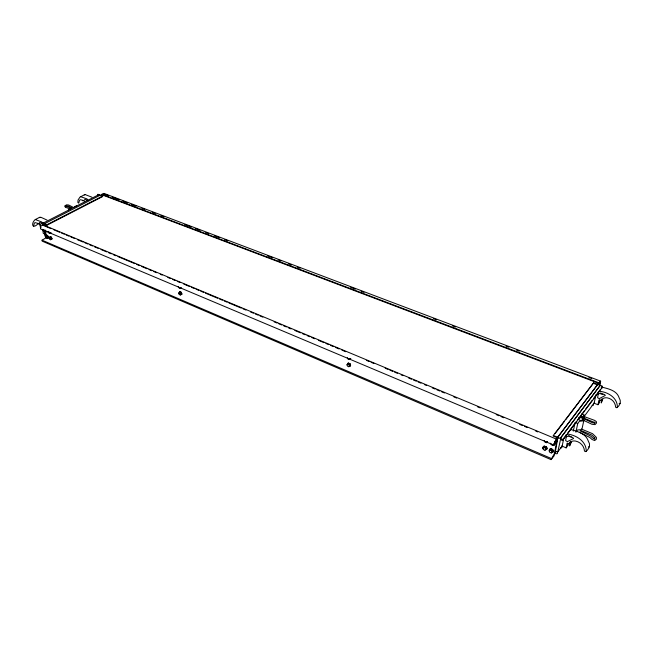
<?xml version="1.0" encoding="UTF-8"?>
<svg xmlns="http://www.w3.org/2000/svg" width="653" height="653" viewBox="0 0 653 653"><rect width="100%" height="100%" fill="white"/><g stroke="black" fill="none" stroke-linecap="round" stroke-linejoin="round"><path stroke-width="0.98" d="M599.764 384.209L600.352 381.825L599.07 383.466L101.909 194.782L101.86 194.308L104.007 193.402L600.646 381.14L599.617 385.041M557.131 441.322C552.544 446.766 554.144 442.897 556.568 439.159L42.559 224.656L40.208 226.06L40.649 229.032L554.071 445.215L556.666 442.105L554.438 453.574L551.042 459.622L42.192 241.153L42.045 240.182L45.841 237.929L44.861 229.734M347.502 364.545L348.294 362.978L350.139 363.762L350.62 365.68L348.939 366.211M347.649 364.415L347.69 363.484M350.473 365.811L349.992 363.892L348.147 363.109M43.098 223.595L41.678 221.938L35.278 219.539C31.042 222.828 31.76 230.313 38.429 223.432M556.936 451.639L555.711 451.558L555.246 450.684L555.556 451.427L557.784 451.925L560.617 439.028C562.135 438.685 562.274 442.31 562.584 439.428L553.328 435.445L553.213 436.033L557.817 437.951L555.099 453.198L553.866 456.169L551.042 459.622M562.494 440.522L602.327 387.327L602.229 386.045L593.634 382.797L553.328 435.445M43.286 229.407L43.531 231.023M601.797 386.429L602.327 387.327M543.378 446.497L543.059 447.632L543.614 448.725M549.426 450.333L549.614 449.362L550.61 448.709L551.818 448.897L552.911 449.688L553.279 451.754L551.336 452.962L549.712 452.268L549.124 450.799L550.805 449.15L552.43 449.844L553.018 451.321L552.373 452.178L551.785 450.701L550.161 450.007L549.124 450.799M549.548 450.17L549.736 449.199M554.772 443.844L554.87 443.354M554.993 443.191L554.797 444.179L553.793 444.832L552.577 444.652M563.743 438.375L561.898 447.338A1.257 0.89 35.1 0 1 560.576 447.77M561.866 445.991L566.127 447.876L567.13 443.06L568.82 443.762L570.338 442.293A8.162 5.804 34.1 0 1 575.497 441.053C580.427 441.975 584.231 446.146 584.492 451.133L585.749 451.647C588.99 449.215 591.006 444.962 588.386 441.33C586.043 433.625 577.758 431.535 570.983 429.576L569.889 430.629M567.661 443.795L567.62 445.126M573.293 431.119L575.122 422.467M583.194 420.875L579.374 421.332L577.742 423.519L575.889 432.18L577.521 429.984L580.99 429.674L582.109 428.433L583.994 419.797M583.235 418.875L584.068 415.047L581.464 414.01M565.612 419.822L593.634 382.797M596.009 394.649L594.099 403.228L597.936 404.729L599.723 402.297M598.981 384.095L599.43 382.07L557.711 437.167M597.936 404.729L598.989 400.036L600.613 400.664L602.115 399.187A7.722 5.746 31.9 0 1 607.119 397.832C611.861 398.55 615.51 402.55 615.648 407.309L616.856 407.766C619.926 405.521 621.599 401.513 619.256 398.15C617.109 390.739 609.086 388.984 602.621 387.302L601.544 388.355L601.176 387.825M582.207 419.708L591.969 424.279L595.063 424.621L596.564 422.94L596.311 421.552L594.565 420.352L584.721 416.777L584.174 418.263L595.087 422.646L594.728 422.083L594.303 423.136L594.81 422.997L592.377 422.728L582.509 418.116M586.206 451.354C586.606 441.501 576.379 435.167 567.62 434.074L566.518 435.127L566.135 434.563M617.305 407.472C617.909 398.044 608.025 391.996 599.617 391.318L598.213 392.249M44.657 230.313L46.118 231.839L46.412 231.056M46.077 234.941L45.922 235.349L44.73 234.509L44.143 230.55M45.906 235.97L45.612 236.745L47.065 238.263L48.232 237.031L47.653 235.88L46.779 235.513L45.906 235.97L46.779 236.345L47.065 238.263M46.477 236.288L46.779 235.513M48.991 231.317L48.118 231.774L48.706 232.933L49.587 233.301L49.889 232.517M49.065 238.214L50.232 236.974L51.114 237.349L51.693 238.5L51.391 239.276L50.518 239.741L49.644 239.365L49.065 238.214L50.232 236.974M50.518 239.741L51.693 238.5M599.87 399.677L599.307 402.191L599.732 401.726M33.613 226.101L34.291 223.244L35.033 222.616L38.192 223.457A5.738 3.118 60.1 0 1 40.951 227.056M43 223.514C41.955 224.379 41.335 222.208 43.155 223.097L98.938 194.61L102.619 196.088L102.668 196.561L46.959 225.22L44.494 224.199M43.204 223.122L46.885 224.73L102.619 196.088M83.184 200.667L82.4 200.691M46.29 235.831L47.326 235.243L48.583 237.423L48.298 237.929L47.057 237.398L46.192 237.896M46.453 235.741L46.738 235.235M50.656 233.056L50.95 232.541M49.906 237.21L50.779 236.704L51.44 237.227L52.044 238.892L51.171 239.39M98.938 194.61L97.868 194.259L97.779 195.149M178.253 286.512L178.849 287.761L179.901 288.202L180.367 287.402M178.702 293.311L179.999 291.964L181.052 292.413L181.64 293.654L181.183 294.438L180.342 294.993L179.289 294.552L178.702 293.311L179.999 291.964M180.342 294.993L181.64 293.654M568.82 443.762L570.485 441.501M600.613 400.664L601.805 399.04M566.127 447.876L568.355 444.848M557.784 451.925L562.608 445.444M583.7 417.087L594.548 402.501M584.068 415.047L582.46 417.202L583.48 418.736M551.336 452.962L551.981 452.105M562.045 440.563L566.273 434.922M569.898 430.09L576.542 421.226M577.75 419.61L584.386 410.745M585.594 409.137L592.238 400.273M593.446 398.665L600.091 389.8M551.785 450.701L552.43 449.844M567.865 432.735L568.992 431.241M550.618 443.207L551.214 444.701L552.846 445.387L553.491 444.53M550.161 450.007L550.805 449.15M560.315 438.253L600.278 385.221M560.364 438.351L600.327 385.319M553.94 443.616L558.201 437.992M544.953 450.244L546.634 448.611L546.047 447.134L544.431 446.448L543.402 447.24L542.757 448.089L543.345 449.558L544.953 450.244L546.634 448.611M556.185 439.11L557.401 437.502M557.76 437.273L597.854 384.38M556.568 439.159L554.781 441.697L554.071 445.215M545.981 449.46L545.394 447.982L546.047 447.134M544.21 440.514L544.806 441.999L546.43 442.685L547.075 441.828M542.757 448.089L544.431 446.448M555.074 433.6L564.372 421.446M70.679 208.593L71.495 208.397M347.282 357.632L347.886 358.995L349.184 359.542L349.894 358.734M346.947 364.831L348.416 363.354L349.714 363.901L350.31 365.247L349.608 366.047L348.841 366.733L347.551 366.178L346.947 364.831L348.416 363.354M40.682 226.15L40.796 228.101M348.841 366.733L350.31 365.247M347.649 364.031L348.947 364.586L349.714 363.901M349.184 359.542L349.959 358.864M350.824 358.611L349.282 359.028M584.721 416.777L584.174 418.263M546.43 442.685L547.459 441.885M552.846 445.387L553.891 444.587M39.319 217.612L40.902 217.286L46.992 220.061M91.893 197.173L84.955 194.504L79.944 197.141L78.042 200.03L77.854 202.454L78.727 203.14L79.503 200.332L80.278 199.704L83.421 200.447A5.502 3.192 60.8 0 1 84.515 201.459M84.278 194.961L84.955 194.504M620.228 403.35L619.142 403.578M179.159 292.52L180.212 292.968L181.052 292.413M179.289 294.552L180.13 293.997L181.567 294.568L181.983 294.062L180.652 291.695L179.355 292.266L179.412 293.14M179.901 288.202L180.742 287.655M589.479 446.734L588.361 446.946M46.045 235.243L45.179 234.762M543.247 446.66L544.235 446.015L546.528 446.987L547.083 448.072L546.888 449.044L546.03 449.533M545.908 449.697L546.765 449.207L546.961 448.236L546.398 447.142L544.112 446.17M49.359 237.439L50.24 237.814L51.114 237.349M46.779 236.345L47.653 235.88M47.359 237.496L48.232 237.031M49.587 233.301L50.461 232.843M46.118 231.839L46.992 231.382M44.51 223.726L100.301 195.133M101.909 194.782L103.647 193.892M43.098 225.587L45.816 224.191M101.182 195.794L103.003 194.863M68.402 209.907L70.206 208.993M74.703 206.699L76.499 205.777M35.278 219.539L39.988 217.163M600.646 381.14L599.193 382.903L101.86 194.308M602.85 394.436L600.948 394.094L600.523 393.237M571.342 436.963L569.375 436.539L568.918 435.641M44.894 234.631L44.894 235.619A0.898 0.49 59.8 0 0 45.62 236.647M580.721 417.773L578.697 417.708M46.771 231.505L47.359 231.505M46.608 231.586L47.196 231.595M50.069 233.048L50.828 232.966M47.547 238.01L48.42 237.512L48.298 236.68L47.155 235.333M50.999 239.48L51.881 238.982L51.277 237.317L50.028 236.786L49.857 238.125M180.399 287.736L181.134 287.785M180.236 287.842L180.971 287.891M179.763 291.752L181.256 292.389L181.82 294.168L181.403 294.674L179.918 294.046M349.428 358.897L350.367 358.995M80.621 196.684L86.98 198.887L87.918 200.169M349.086 366.08L350.016 366.186M546.292 441.787L547.5 441.967M546.169 441.95L547.377 442.13M552.699 444.489L553.915 444.669M550.487 448.872L552.789 449.852L553.344 450.945L553.156 451.925L551.067 452.219M71.112 208.095L65.88 206.16L65.545 206.74L66.737 205.964L68.296 206.103L71.414 207.687M69.904 208.878L65.422 207.279L64.631 206.046L66.557 204.822L68.655 205.001L73.609 207.507M103.762 193.9L108.529 195.696M112.34 197.141L119.009 199.671M122.821 201.108L127.588 202.912M131.4 204.356L136.167 206.16M141.889 208.323L144.746 209.409M152.369 212.29L155.226 213.376M160.948 215.539L163.805 216.625M184.775 224.559L191.451 227.081M195.263 228.526L200.03 230.329M205.744 232.492L208.609 233.578M214.323 235.741L219.09 237.545M224.812 239.708L227.668 240.786M267.706 255.935L272.464 257.739M278.186 259.902L281.043 260.988M288.675 263.877L291.532 264.955M297.246 267.118L300.111 268.203M350.628 287.32L355.395 289.124M361.109 291.287L363.974 292.373M433.551 318.705L436.408 319.782M452.611 325.912L455.476 326.998M505.993 346.114L508.85 347.2M516.474 350.081L519.331 351.167M588.916 377.499L591.773 378.577M98.766 195.018L98.105 194.953M101.052 195.949L102.668 196.561M593.512 383.36L597.895 385.025M86.939 200.144L84.817 199.32L84.588 200.136M575.995 422.817L577.742 423.519M581.66 429.152L592.589 433.698L596.393 437.412L596.418 439.118L594.679 440.563L591.953 439.436L589.822 437.445L579.268 432.253M580.778 430.458L591.765 435.037L594.907 438.032L594.777 437.641L594.246 438.873L594.94 438.979L592.875 438.122L590.753 436.139L580.133 430.931M43.678 223.163L42.992 222.885L43.261 224.624M42.633 225.146L51.105 228.689M53.93 229.864L59.57 232.223M61.455 233.007L64.28 234.19M66.157 234.974L68.981 236.149M70.867 236.941L74.63 238.508M77.454 239.692L83.102 242.051M84.98 242.834L87.804 244.01M89.69 244.802L92.514 245.977M94.391 246.769L98.154 248.336M100.978 249.519L106.627 251.878M108.512 252.662L111.328 253.837M113.214 254.629L116.038 255.805M117.915 256.588L134.861 263.665M136.738 264.449L139.562 265.632M141.448 266.416L147.088 268.775M148.974 269.558L151.798 270.742M153.684 271.526L156.5 272.709M160.271 274.276L162.148 275.06M167.797 277.419L170.621 278.602M172.498 279.386L175.322 280.57M177.208 281.353L180.032 282.529M183.795 284.104L189.443 286.463M191.321 287.247L194.145 288.43M196.031 289.214L198.847 290.389M200.732 291.181L203.556 292.356M205.434 293.14L217.669 298.25M219.555 299.041L222.379 300.217M224.257 301L227.081 302.184M228.966 302.968L241.202 308.077M243.079 308.869L245.903 310.044M250.605 312.012L253.429 313.187M255.315 313.971L258.139 315.154M260.016 315.938L262.841 317.121M274.138 321.839L276.962 323.015M278.839 323.798L281.663 324.982M283.549 325.765L286.365 326.941M288.251 327.733L291.075 328.908M294.838 330.483L300.486 332.842M302.363 333.626L305.188 334.809M307.073 335.593L309.897 336.768M311.775 337.56L314.599 338.736M318.362 340.311L324.01 342.67M325.896 343.454L328.72 344.629M330.598 345.421L333.422 346.596M335.307 347.38L339.07 348.955M341.894 350.13L345.657 351.706M366.357 360.35L369.182 361.533M371.067 362.317L373.891 363.501M385.18 368.21L388.004 369.394M389.882 370.178L392.706 371.361M394.592 372.145L397.416 373.32M401.179 374.895L403.064 375.679M408.705 378.038L411.529 379.222M413.414 380.005L416.239 381.181M418.116 381.972L420.94 383.148M424.703 384.723L426.589 385.507M432.237 387.866L435.053 389.041M436.939 389.833L439.763 391.008M441.64 391.8L444.464 392.975M453.876 396.902L456.7 398.085M477.4 406.729L480.224 407.913M496.223 414.59L499.047 415.773M500.933 416.557L503.757 417.74M519.755 424.417L522.571 425.601M524.457 426.385L527.281 427.56M535.754 431.102L537.631 431.886M45.416 234.296L43.286 233.399L42.674 229.317M543.778 447.297L545.394 447.982M554.348 452.88L556.193 453.664A1.265 0.89 35.4 0 0 557.515 453.231L557.482 451.876M47.057 237.431L47.93 237.806M42.045 240.182L551.271 458.479M581.603 417.944L582.035 418.304M593.414 403.611L593.414 404.917A1.192 0.882 33 0 1 592.124 405.382M40.576 224.697C36.707 221.155 42.225 222.518 42.951 224.877M578.501 418.948L579.774 420.393L582.288 420.279L582.827 419.561M543.19 447.476L543.745 448.562M50.24 237.814L50.82 238.965M180.212 292.968L180.808 294.201M348.947 364.586L349.543 365.933M46.885 224.73L46.959 225.22M45.792 232.982L46.102 235.064M179.51 292.16L179.567 293.034M571.138 442.408L569.677 445.991L569.718 444.66L571.138 442.408M602.662 399.579L601.282 402.958L601.38 401.619L602.662 399.579M566.241 436.857L565.637 440.628L567.375 441.624L573.595 438.506L572.861 437.641L568.804 435.967L566.241 436.857M598.238 394.053L597.585 397.726L599.25 398.632L605.323 395.424L604.629 394.608L600.727 393.114L598.238 394.053M582.296 416.802L582.133 417.381L580.697 416.696L582.296 416.802"/></g></svg>
